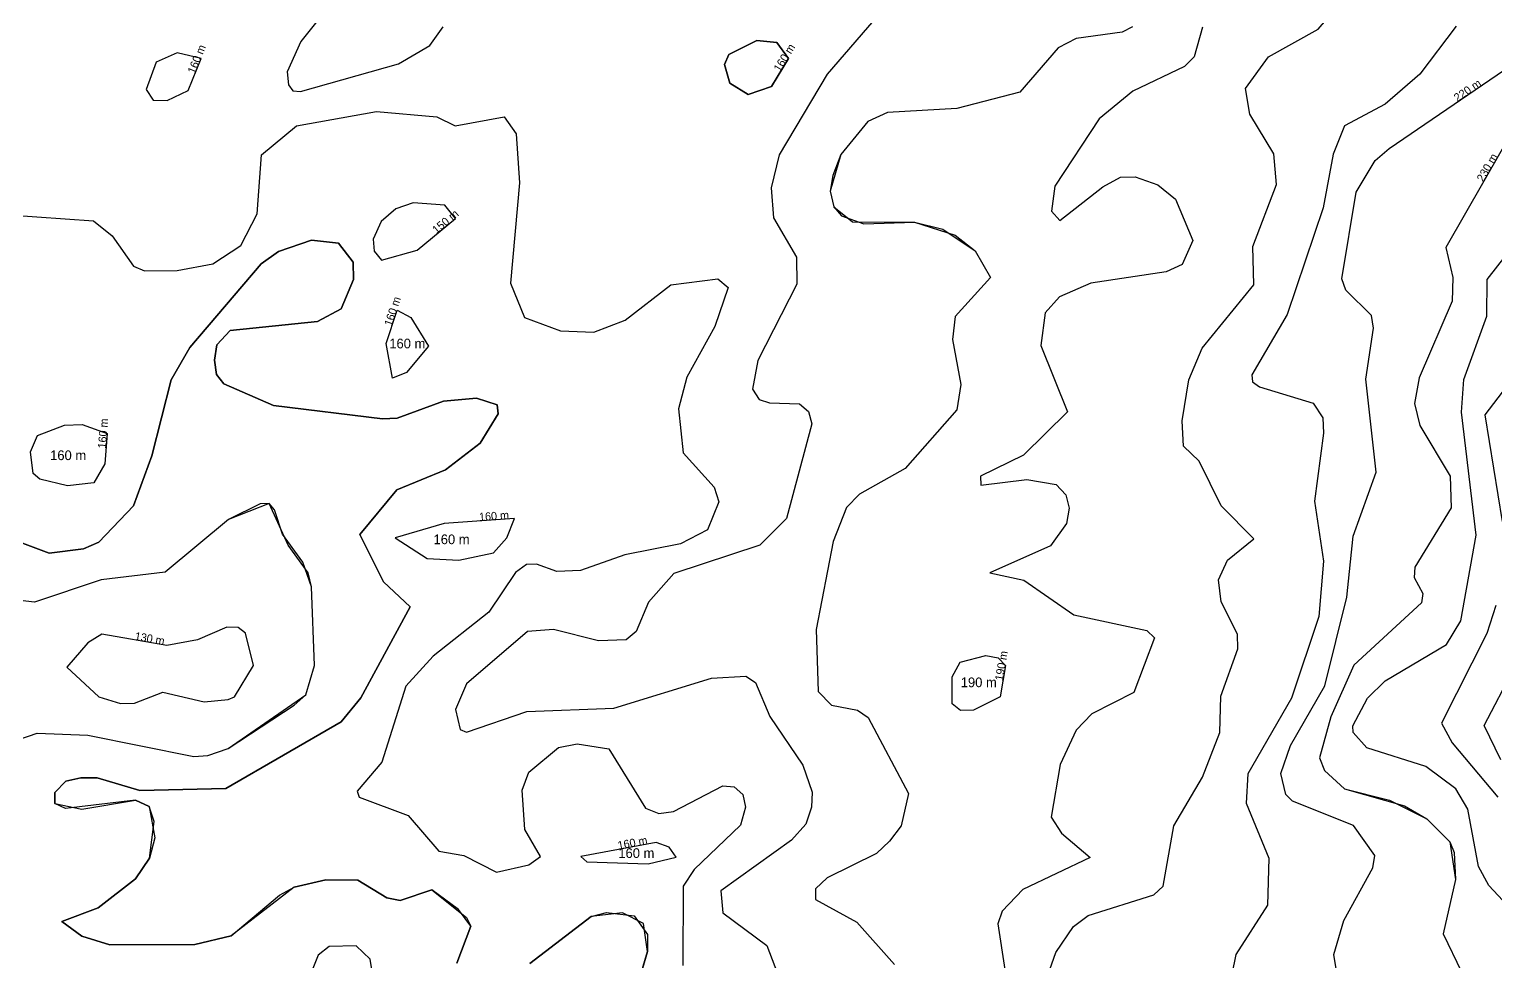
# Model space of a CAD drawing. Extents: x 120.7465 to 120.8269, y 14.0376 to 14.0711.
# Drawn here: x 120.75762 to 120.77333, y 14.05105 to 14.06103 of the extents above; entities that cross this region are included whole.
import ezdxf
from ezdxf.enums import TextEntityAlignment as Align

# ---------------------------------------------------------------- set-up
doc = ezdxf.new("R2010")
doc.units = 0
doc.header["$MEASUREMENT"] = 0
for name, color, linetype in [('Contour_Line_Intermediate', 7, 'Continuous'), ('Contour_Line_Major', 7, 'Continuous'), ('FEATURE_LABEL', 7, 'Continuous'), ('Iso-height_Area', 7, 'Continuous')]:
    doc.layers.add(name, color=color, linetype=linetype)

msp = doc.modelspace()

# ---------------------------------------------------------------- linework, layer by layer
at = {"layer": 'Contour_Line_Intermediate', "color": 36}
for points in [[(120.760904, 14.06137), (120.760532, 14.060897), (120.760386, 14.060573), (120.760397, 14.060436), (120.760445, 14.06037), (120.760528, 14.060364), (120.761575, 14.060658), (120.761914, 14.060855), (120.762054, 14.061055)], [(120.766783, 14.06126), (120.766168, 14.06055), (120.765654, 14.059687), (120.765568, 14.059333), (120.765591, 14.059009), (120.765838, 14.05859), (120.765843, 14.058299), (120.765425, 14.057484), (120.765367, 14.057177), (120.765439, 14.057067), (120.765549, 14.057031), (120.76587, 14.05702), (120.765967, 14.056939), (120.766002, 14.056806), (120.765732, 14.055792), (120.765447, 14.055505), (120.764525, 14.055203), (120.764255, 14.054896), (120.764123, 14.054582), (120.764014, 14.054492), (120.763717, 14.054481), (120.763237, 14.054603), (120.762959, 14.054582), (120.762305, 14.054023), (120.762187, 14.053746), (120.762238, 14.053532), (120.762306, 14.053505), (120.76295, 14.053726), (120.763883, 14.053761), (120.76493, 14.054083), (120.765298, 14.054103), (120.765399, 14.054035), (120.765552, 14.053672), (120.765907, 14.05315), (120.766006, 14.052863), (120.765999, 14.052703), (120.765938, 14.052519), (120.765784, 14.052347), (120.76503, 14.051807), (120.76505, 14.051569), (120.765521, 14.051221), (120.765665, 14.050847)], [(120.768362, 14.050429), (120.768618, 14.051146), (120.768804, 14.051425), (120.768962, 14.051542), (120.769664, 14.051764), (120.769764, 14.051856), (120.769881, 14.052502), (120.770187, 14.053023), (120.770373, 14.053502), (120.770383, 14.053891), (120.770567, 14.054396), (120.770561, 14.054555), (120.770386, 14.054899), (120.770358, 14.055134), (120.770455, 14.055347), (120.770735, 14.055574), (120.770386, 14.055928), (120.770152, 14.056405), (120.769983, 14.056567), (120.769969, 14.056836), (120.770041, 14.057275), (120.770182, 14.057615), (120.770736, 14.058293), (120.770725, 14.058703), (120.770979, 14.059367), (120.77095, 14.059695), (120.770695, 14.060122), (120.770648, 14.060397), (120.770892, 14.060735), (120.771425, 14.061029), (120.771603, 14.061237)], [(120.769438, 14.061057), (120.769328, 14.060998), (120.768833, 14.06093), (120.768641, 14.06083), (120.768229, 14.060356), (120.767555, 14.060183), (120.766812, 14.06014), (120.766604, 14.060043), (120.766315, 14.05969), (120.7662, 14.059295), (120.766238, 14.059128), (120.766438, 14.058969), (120.767103, 14.058965), (120.767537, 14.058827), (120.767753, 14.058656), (120.767917, 14.058372), (120.767539, 14.057955), (120.76751, 14.057709), (120.767598, 14.057225), (120.767557, 14.056956), (120.767003, 14.056328), (120.766515, 14.056052), (120.766375, 14.055911), (120.76623, 14.055546), (120.76605, 14.054602), (120.76607, 14.05394), (120.766213, 14.053795), (120.766493, 14.053741), (120.766606, 14.05366), (120.767037, 14.052847), (120.766961, 14.052503), (120.766836, 14.052336), (120.766695, 14.052204), (120.766166, 14.051946), (120.766042, 14.051828), (120.766044, 14.051713), (120.766485, 14.051472), (120.766888, 14.051016)], [(120.770188, 14.061052), (120.770097, 14.060736), (120.769993, 14.060632), (120.769442, 14.060367), (120.769082, 14.060071), (120.768606, 14.05935), (120.768569, 14.059082), (120.76866, 14.058982), (120.76912, 14.059341), (120.769308, 14.059447), (120.769466, 14.05945), (120.769707, 14.059365), (120.769898, 14.059212), (120.770082, 14.058767), (120.769969, 14.05851), (120.769797, 14.058434), (120.768991, 14.05831), (120.768654, 14.058165), (120.768501, 14.057993), (120.768454, 14.057643), (120.76874, 14.056934), (120.768269, 14.05647), (120.76781, 14.056247), (120.767812, 14.05615), (120.768307, 14.05621), (120.768619, 14.056155), (120.768724, 14.056046), (120.76876, 14.055903), (120.768731, 14.055738), (120.76856, 14.055498), (120.767909, 14.055211), (120.768273, 14.055133), (120.768808, 14.054759), (120.769592, 14.054592), (120.769674, 14.054513), (120.769452, 14.053928), (120.769001, 14.053701), (120.768833, 14.053527), (120.768663, 14.053159), (120.768567, 14.052593), (120.768676, 14.052423), (120.768985, 14.052163), (120.768262, 14.051822), (120.768042, 14.051588), (120.767995, 14.051452), (120.768069, 14.050965)], [(120.772904, 14.061064), (120.772513, 14.060548), (120.772143, 14.060228), (120.771709, 14.059996), (120.771588, 14.059693), (120.771478, 14.059119), (120.771094, 14.057977), (120.770717, 14.057331), (120.770722, 14.057254), (120.770796, 14.057202), (120.771373, 14.057026), (120.771474, 14.056871), (120.771481, 14.056707), (120.771387, 14.055979), (120.771483, 14.055336), (120.771432, 14.054743), (120.77114, 14.05387), (120.770674, 14.053059), (120.770655, 14.052744), (120.770898, 14.052155), (120.770884, 14.051652), (120.770545, 14.051125), (120.770417, 14.050492)], [(120.765753, 14.060715), (120.76557, 14.060417), (120.765322, 14.060332), (120.765126, 14.060451), (120.765068, 14.060651), (120.765116, 14.060759), (120.765415, 14.060908), (120.765629, 14.060889), (120.765753, 14.060715)], [(120.759464, 14.060715), (120.759206, 14.060777), (120.758982, 14.060676), (120.758876, 14.060383), (120.75895, 14.060269), (120.759099, 14.060266), (120.759324, 14.060375), (120.759464, 14.060715)], [(120.771669, 14.050667), (120.771592, 14.051126), (120.771699, 14.051489), (120.77201, 14.052052), (120.772033, 14.052183), (120.771804, 14.052504), (120.77115, 14.052765), (120.771081, 14.052837), (120.771026, 14.053061), (120.771129, 14.053361), (120.771496, 14.054001), (120.771731, 14.054949), (120.771799, 14.055602), (120.772048, 14.056289), (120.771937, 14.057285), (120.772019, 14.057831), (120.771995, 14.057967), (120.771721, 14.058237), (120.77168, 14.058356), (120.771833, 14.059284), (120.772035, 14.059625), (120.772185, 14.059752), (120.773646, 14.060747)], [(120.7574, 14.059043), (120.758311, 14.058977), (120.758512, 14.058819), (120.758739, 14.058495), (120.758855, 14.058443), (120.759208, 14.058448), (120.759588, 14.05852), (120.759888, 14.058713), (120.760064, 14.059053), (120.76011, 14.059687), (120.760483, 14.059995), (120.761341, 14.060148), (120.761986, 14.060091), (120.762183, 14.059997), (120.762708, 14.060093), (120.762838, 14.059911), (120.762871, 14.059385), (120.762775, 14.058313), (120.762925, 14.057945), (120.763313, 14.057802), (120.763668, 14.057787), (120.764004, 14.057915), (120.764493, 14.058295), (120.764998, 14.058358), (120.765106, 14.058266), (120.764966, 14.057847), (120.764664, 14.057304), (120.764574, 14.056966), (120.764626, 14.056495), (120.764958, 14.056127), (120.765008, 14.055969), (120.764886, 14.055669), (120.764597, 14.05552), (120.763999, 14.055404), (120.763525, 14.055237), (120.763271, 14.055224), (120.763056, 14.055304), (120.762946, 14.055299), (120.762831, 14.055214), (120.762545, 14.054789), (120.761948, 14.054319), (120.761655, 14.053996), (120.761397, 14.053185), (120.761134, 14.052873), (120.761154, 14.05281), (120.761679, 14.052612), (120.762007, 14.05223), (120.762276, 14.052186), (120.762627, 14.052005), (120.762972, 14.052083), (120.763098, 14.052174), (120.762931, 14.052461), (120.762902, 14.052884), (120.762974, 14.053076), (120.763291, 14.05334), (120.763491, 14.053378), (120.763828, 14.053327), (120.764221, 14.052692), (120.764363, 14.052634), (120.764521, 14.052655), (120.765049, 14.05293), (120.765172, 14.052918), (120.765265, 14.052838), (120.765293, 14.052701), (120.765238, 14.052509), (120.764742, 14.052034), (120.764626, 14.051855), (120.76462, 14.051005)], [(120.773592, 14.060087), (120.772794, 14.058692), (120.772867, 14.058372), (120.77286, 14.058119), (120.772506, 14.057297), (120.772458, 14.057024), (120.772515, 14.056786), (120.77284, 14.056247), (120.77285, 14.055905), (120.772461, 14.05527), (120.772453, 14.05516), (120.772548, 14.054989), (120.772531, 14.05489), (120.771806, 14.054223), (120.771563, 14.053669), (120.771441, 14.053229), (120.771495, 14.053093), (120.771707, 14.052899), (120.772351, 14.052716), (120.772588, 14.052577), (120.772837, 14.052331), (120.772895, 14.051926), (120.772766, 14.051345), (120.772959, 14.050938)], [(120.762187, 14.059005), (120.762072, 14.059146), (120.761734, 14.059173), (120.761547, 14.059107), (120.76139, 14.058972), (120.761306, 14.058782), (120.761315, 14.058653), (120.761393, 14.058557), (120.761778, 14.058665), (120.762187, 14.059005)], [(120.757437, 14.05557), (120.757835, 14.055421), (120.758202, 14.055467), (120.758368, 14.055539), (120.758738, 14.055927), (120.758936, 14.056464), (120.759142, 14.057278), (120.759343, 14.057621), (120.760105, 14.058517), (120.760293, 14.058649), (120.760645, 14.058772), (120.760934, 14.058741), (120.761092, 14.058537), (120.761096, 14.058352), (120.760961, 14.058035), (120.760708, 14.057901), (120.759774, 14.057806), (120.759631, 14.05765), (120.759606, 14.057486), (120.759629, 14.057332), (120.759707, 14.057235), (120.760237, 14.057), (120.761406, 14.056858), (120.761563, 14.056866), (120.762058, 14.057049), (120.762412, 14.057082), (120.762634, 14.057009), (120.762645, 14.056911), (120.762453, 14.0566), (120.762081, 14.056312), (120.76156, 14.056098), (120.761162, 14.05562), (120.761416, 14.055113), (120.761703, 14.054847), (120.761172, 14.053873), (120.760963, 14.053614), (120.759726, 14.052902), (120.758807, 14.052881), (120.758351, 14.053016), (120.758174, 14.053017), (120.758014, 14.052981), (120.757897, 14.052859), (120.757897, 14.052741), (120.758184, 14.052679), (120.75876, 14.052777), (120.758908, 14.05271), (120.758966, 14.052374), (120.758909, 14.052157), (120.758761, 14.051936), (120.75836, 14.051624), (120.75797, 14.051476), (120.758185, 14.051319), (120.758485, 14.051229), (120.759394, 14.05123), (120.759784, 14.051324), (120.760304, 14.05176), (120.760458, 14.051847), (120.7608, 14.051925), (120.761143, 14.051919), (120.761451, 14.05173), (120.761593, 14.051703), (120.761934, 14.051818), (120.762305, 14.051521), (120.762352, 14.051427), (120.762202, 14.05103)], [(120.773656, 14.051432), (120.773254, 14.051862), (120.773142, 14.052066), (120.773027, 14.052679), (120.772901, 14.052897), (120.772577, 14.053138), (120.771946, 14.053336), (120.7718, 14.0535), (120.771798, 14.053573), (120.771955, 14.05387), (120.772142, 14.054055), (120.7728, 14.054444), (120.772954, 14.054696), (120.773118, 14.055614), (120.77296, 14.056931), (120.772985, 14.057281), (120.773231, 14.057958), (120.773235, 14.058352), (120.773553, 14.058757)], [(120.761899, 14.057637), (120.761662, 14.057355), (120.761511, 14.057295), (120.761444, 14.057664), (120.761563, 14.058024), (120.761709, 14.057944), (120.761899, 14.057637)], [(120.758456, 14.056701), (120.758431, 14.056378), (120.758315, 14.056174), (120.758031, 14.056141), (120.757735, 14.056213), (120.757666, 14.056275), (120.757636, 14.056504), (120.757709, 14.05668), (120.758, 14.056792), (120.758189, 14.056798), (120.758456, 14.056701)], [(120.757316, 14.05336), (120.757708, 14.053494), (120.758249, 14.053473), (120.759384, 14.053245), (120.759534, 14.053254), (120.759751, 14.053328), (120.760583, 14.053905), (120.760678, 14.05422), (120.760646, 14.05506), (120.760553, 14.055323), (120.760336, 14.055623), (120.76025, 14.055886), (120.760193, 14.055954), (120.760097, 14.05595), (120.759757, 14.055782), (120.759077, 14.055219), (120.758391, 14.055135), (120.757679, 14.054897), (120.756913, 14.054985)], [(120.762819, 14.055791), (120.762066, 14.055739), (120.761542, 14.055586), (120.761884, 14.055363), (120.762223, 14.055347), (120.762593, 14.055424), (120.762737, 14.055586), (120.762819, 14.055791)], [(120.773383, 14.053208), (120.773203, 14.053577), (120.773837, 14.05479)], [(120.760025, 14.054217), (120.759937, 14.054563), (120.75986, 14.054626), (120.759737, 14.054628), (120.759425, 14.054493), (120.759096, 14.054432), (120.758399, 14.054555), (120.758249, 14.054461), (120.758025, 14.054199), (120.758368, 14.053882), (120.758598, 14.053811), (120.758748, 14.053815), (120.759054, 14.053932), (120.759494, 14.053831), (120.759751, 14.053853), (120.759822, 14.053882), (120.760025, 14.054217)], [(120.768077, 14.054217), (120.768019, 14.053883), (120.767736, 14.053741), (120.767594, 14.053735), (120.767505, 14.053809), (120.767506, 14.054097), (120.767592, 14.054255), (120.767866, 14.054327), (120.768, 14.0543), (120.768077, 14.054217)], [(120.764549, 14.052165), (120.764475, 14.052272), (120.764336, 14.052325), (120.763531, 14.052172), (120.763594, 14.052116), (120.76425, 14.052094), (120.764549, 14.052165)], [(120.762984, 14.051029), (120.763641, 14.051532), (120.763803, 14.051575), (120.764102, 14.05154), (120.764245, 14.051337), (120.764244, 14.051157), (120.764048, 14.050489)], [(120.761348, 14.050622), (120.761272, 14.051075), (120.761122, 14.051216), (120.760836, 14.051209), (120.760717, 14.051119), (120.76061, 14.050849)]]:
    msp.add_lwpolyline(points, dxfattribs=at)
at = {"layer": 'Contour_Line_Major', "color": 36}
for points in [[(120.768362, 14.050429), (120.768618, 14.051146), (120.768804, 14.051425), (120.768962, 14.051542), (120.769664, 14.051764), (120.769764, 14.051856), (120.769881, 14.052502), (120.770187, 14.053023), (120.770373, 14.053502), (120.770383, 14.053891), (120.770567, 14.054396), (120.770561, 14.054555), (120.770386, 14.054899), (120.770358, 14.055134), (120.770455, 14.055347), (120.770735, 14.055574), (120.770386, 14.055928), (120.770152, 14.056405), (120.769983, 14.056567), (120.769969, 14.056836), (120.770041, 14.057275), (120.770182, 14.057615), (120.770736, 14.058293), (120.770725, 14.058703), (120.770979, 14.059367), (120.77095, 14.059695), (120.770695, 14.060122), (120.770648, 14.060397), (120.770892, 14.060735), (120.771425, 14.061029), (120.771603, 14.061237)], [(120.762187, 14.059005), (120.762072, 14.059146), (120.761734, 14.059173), (120.761547, 14.059107), (120.76139, 14.058972), (120.761306, 14.058782), (120.761315, 14.058653), (120.761393, 14.058557), (120.761778, 14.058665), (120.762187, 14.059005)], [(120.757437, 14.05557), (120.757835, 14.055421), (120.758202, 14.055467), (120.758368, 14.055539), (120.758738, 14.055927), (120.758936, 14.056464), (120.759142, 14.057278), (120.759343, 14.057621), (120.760105, 14.058517), (120.760293, 14.058649), (120.760645, 14.058772), (120.760934, 14.058741), (120.761092, 14.058537), (120.761096, 14.058352), (120.760961, 14.058035), (120.760708, 14.057901), (120.759774, 14.057806), (120.759631, 14.05765), (120.759606, 14.057486), (120.759629, 14.057332), (120.759707, 14.057235), (120.760237, 14.057), (120.761406, 14.056858), (120.761563, 14.056866), (120.762058, 14.057049), (120.762412, 14.057082), (120.762634, 14.057009), (120.762645, 14.056911), (120.762453, 14.0566), (120.762081, 14.056312), (120.76156, 14.056098), (120.761162, 14.05562), (120.761416, 14.055113), (120.761703, 14.054847), (120.761172, 14.053873), (120.760963, 14.053614), (120.759726, 14.052902), (120.758807, 14.052881), (120.758351, 14.053016), (120.758174, 14.053017), (120.758014, 14.052981), (120.757897, 14.052859), (120.757897, 14.052741), (120.758184, 14.052679), (120.75876, 14.052777), (120.758908, 14.05271), (120.758966, 14.052374), (120.758909, 14.052157), (120.758761, 14.051936), (120.75836, 14.051624), (120.75797, 14.051476), (120.758185, 14.051319), (120.758485, 14.051229), (120.759394, 14.05123), (120.759784, 14.051324), (120.760304, 14.05176), (120.760458, 14.051847), (120.7608, 14.051925), (120.761143, 14.051919), (120.761451, 14.05173), (120.761593, 14.051703), (120.761934, 14.051818), (120.762305, 14.051521), (120.762352, 14.051427), (120.762202, 14.05103)], [(120.773444, 14.057206), (120.773212, 14.056901), (120.773395, 14.05576)], [(120.773444, 14.057206), (120.773212, 14.056901), (120.773395, 14.05576)], [(120.773329, 14.054862), (120.773231, 14.054561), (120.772746, 14.053601), (120.77286, 14.053391), (120.773349, 14.052809)], [(120.773329, 14.054862), (120.773231, 14.054561), (120.772746, 14.053601), (120.77286, 14.053391), (120.773349, 14.052809)], [(120.762984, 14.051029), (120.763641, 14.051532), (120.763803, 14.051575), (120.764102, 14.05154), (120.764245, 14.051337), (120.764244, 14.051157), (120.764048, 14.050489)]]:
    msp.add_lwpolyline(points, dxfattribs=at)
at = {"layer": 'Iso-height_Area', "color": 100}
for points in [[(120.760904, 14.06137, 170), (120.760532, 14.060897, 170), (120.760386, 14.060573, 170), (120.760397, 14.060436, 170), (120.760445, 14.06037, 170), (120.760528, 14.060364, 170), (120.761575, 14.060658, 170), (120.761914, 14.060855, 170), (120.762054, 14.061055, 170)], [(120.766783, 14.06126, 170), (120.766168, 14.06055, 170), (120.765654, 14.059687, 170), (120.765568, 14.059333, 170), (120.765591, 14.059009, 170), (120.765838, 14.05859, 170), (120.765843, 14.058299, 170), (120.765425, 14.057484, 170), (120.765367, 14.057177, 170), (120.765439, 14.057067, 170), (120.765549, 14.057031, 170), (120.76587, 14.05702, 170), (120.765967, 14.056939, 170), (120.766002, 14.056806, 170), (120.765732, 14.055792, 170), (120.765447, 14.055505, 170), (120.764525, 14.055203, 170), (120.764255, 14.054896, 170), (120.764123, 14.054582, 170), (120.764014, 14.054492, 170), (120.763717, 14.054481, 170), (120.763237, 14.054603, 170), (120.762959, 14.054582, 170), (120.762305, 14.054023, 170), (120.762187, 14.053746, 170), (120.762238, 14.053532, 170), (120.762306, 14.053505, 170), (120.76295, 14.053726, 170), (120.763883, 14.053761, 170), (120.76493, 14.054083, 170), (120.765298, 14.054103, 170), (120.765399, 14.054035, 170), (120.765552, 14.053672, 170), (120.765907, 14.05315, 170), (120.766006, 14.052863, 170), (120.765999, 14.052703, 170), (120.765938, 14.052519, 170), (120.765784, 14.052347, 170), (120.76503, 14.051807, 170), (120.76505, 14.051569, 170), (120.765521, 14.051221, 170), (120.765665, 14.050847, 170)], [(120.769438, 14.061057, 180), (120.769328, 14.060998, 180), (120.768833, 14.06093, 180), (120.768641, 14.06083, 180), (120.768229, 14.060356, 180), (120.767555, 14.060183, 180), (120.766812, 14.06014, 180), (120.766604, 14.060043, 180), (120.766315, 14.05969, 180), (120.766227, 14.059463, 180), (120.7662, 14.059295, 180), (120.766238, 14.059128, 180), (120.766321, 14.059033, 180), (120.76656, 14.058947, 180), (120.767103, 14.058965, 180), (120.767407, 14.058891, 180), (120.767753, 14.058656, 180), (120.767917, 14.058372, 180), (120.767539, 14.057955, 180), (120.76751, 14.057709, 180), (120.767598, 14.057225, 180), (120.767557, 14.056956, 180), (120.767003, 14.056328, 180), (120.766515, 14.056052, 180), (120.766375, 14.055911, 180), (120.76623, 14.055546, 180), (120.76605, 14.054602, 180), (120.76607, 14.05394, 180), (120.766213, 14.053795, 180), (120.766493, 14.053741, 180), (120.766606, 14.05366, 180), (120.767037, 14.052847, 180), (120.766961, 14.052503, 180), (120.766836, 14.052336, 180), (120.766695, 14.052204, 180), (120.766166, 14.051946, 180), (120.766042, 14.051828, 180), (120.766044, 14.051713, 180), (120.766485, 14.051472, 180), (120.766888, 14.051016, 180)], [(120.770188, 14.061052, 190), (120.770097, 14.060736, 190), (120.769993, 14.060632, 190), (120.769442, 14.060367, 190), (120.769082, 14.060071, 190), (120.768606, 14.05935, 190), (120.768569, 14.059082, 190), (120.76866, 14.058982, 190), (120.76912, 14.059341, 190), (120.769308, 14.059447, 190), (120.769466, 14.05945, 190), (120.769707, 14.059365, 190), (120.769898, 14.059212, 190), (120.770082, 14.058767, 190), (120.769969, 14.05851, 190), (120.769797, 14.058434, 190), (120.768991, 14.05831, 190), (120.768654, 14.058165, 190), (120.768501, 14.057993, 190), (120.768454, 14.057643, 190), (120.76874, 14.056934, 190), (120.768269, 14.05647, 190), (120.76781, 14.056247, 190), (120.767812, 14.05615, 190), (120.768307, 14.05621, 190), (120.768619, 14.056155, 190), (120.768724, 14.056046, 190), (120.76876, 14.055903, 190), (120.768731, 14.055738, 190), (120.76856, 14.055498, 190), (120.767909, 14.055211, 190), (120.768273, 14.055133, 190), (120.768808, 14.054759, 190), (120.769592, 14.054592, 190), (120.769674, 14.054513, 190), (120.769452, 14.053928, 190), (120.769001, 14.053701, 190), (120.768833, 14.053527, 190), (120.768663, 14.053159, 190), (120.768567, 14.052593, 190), (120.768676, 14.052423, 190), (120.768985, 14.052163, 190), (120.768262, 14.051822, 190), (120.768042, 14.051588, 190), (120.767995, 14.051452, 190), (120.768069, 14.050965, 190)], [(120.7574, 14.059043, 160), (120.758311, 14.058977, 160), (120.758512, 14.058819, 160), (120.758739, 14.058495, 160), (120.758855, 14.058443, 160), (120.759208, 14.058448, 160), (120.759588, 14.05852, 160), (120.759888, 14.058713, 160), (120.760064, 14.059053, 160), (120.76011, 14.059687, 160), (120.760483, 14.059995, 160), (120.761341, 14.060148, 160), (120.761986, 14.060091, 160), (120.762183, 14.059997, 160), (120.762708, 14.060093, 160), (120.762838, 14.059911, 160), (120.762871, 14.059385, 160), (120.762775, 14.058313, 160), (120.762925, 14.057945, 160), (120.763313, 14.057802, 160), (120.763668, 14.057787, 160), (120.764004, 14.057915, 160), (120.764493, 14.058295, 160), (120.764998, 14.058358, 160), (120.765106, 14.058266, 160), (120.764966, 14.057847, 160), (120.764664, 14.057304, 160), (120.764574, 14.056966, 160), (120.764626, 14.056495, 160), (120.764958, 14.056127, 160), (120.765008, 14.055969, 160), (120.764886, 14.055669, 160), (120.764597, 14.05552, 160), (120.763999, 14.055404, 160), (120.763525, 14.055237, 160), (120.763271, 14.055224, 160), (120.763056, 14.055304, 160), (120.762946, 14.055299, 160), (120.762831, 14.055214, 160), (120.762545, 14.054789, 160), (120.761948, 14.054319, 160), (120.761655, 14.053996, 160), (120.761397, 14.053185, 160), (120.761134, 14.052873, 160), (120.761154, 14.05281, 160), (120.761679, 14.052612, 160), (120.762007, 14.05223, 160), (120.762276, 14.052186, 160), (120.762627, 14.052005, 160), (120.762972, 14.052083, 160), (120.763098, 14.052174, 160), (120.762931, 14.052461, 160), (120.762902, 14.052884, 160), (120.762974, 14.053076, 160), (120.763291, 14.05334, 160), (120.763491, 14.053378, 160), (120.763828, 14.053327, 160), (120.764221, 14.052692, 160), (120.764363, 14.052634, 160), (120.764521, 14.052655, 160), (120.765049, 14.05293, 160), (120.765172, 14.052918, 160), (120.765265, 14.052838, 160), (120.765293, 14.052701, 160), (120.765238, 14.052509, 160), (120.764742, 14.052034, 160), (120.764626, 14.051855, 160), (120.76462, 14.051005, 160)]]:
    msp.add_polyline3d(points, dxfattribs=at)
at = {"layer": 'Iso-height_Area', "color": 3}
for points in [[(120.768362, 14.050429, 200), (120.768618, 14.051146, 200), (120.768804, 14.051425, 200), (120.768962, 14.051542, 200), (120.769664, 14.051764, 200), (120.769764, 14.051856, 200), (120.769881, 14.052502, 200), (120.770187, 14.053023, 200), (120.770373, 14.053502, 200), (120.770383, 14.053891, 200), (120.770567, 14.054396, 200), (120.770561, 14.054555, 200), (120.770386, 14.054899, 200), (120.770358, 14.055134, 200), (120.770455, 14.055347, 200), (120.770735, 14.055574, 200), (120.770386, 14.055928, 200), (120.770152, 14.056405, 200), (120.769983, 14.056567, 200), (120.769969, 14.056836, 200), (120.770041, 14.057275, 200), (120.770182, 14.057615, 200), (120.770736, 14.058293, 200), (120.770725, 14.058703, 200), (120.770979, 14.059367, 200), (120.77095, 14.059695, 200), (120.770695, 14.060122, 200), (120.770648, 14.060397, 200), (120.770892, 14.060735, 200), (120.771425, 14.061029, 200), (120.771603, 14.061237, 200)], [(120.768362, 14.050429, 200), (120.768618, 14.051146, 200), (120.768804, 14.051425, 200), (120.768962, 14.051542, 200), (120.769664, 14.051764, 200), (120.769764, 14.051856, 200), (120.769881, 14.052502, 200), (120.770187, 14.053023, 200), (120.770373, 14.053502, 200), (120.770383, 14.053891, 200), (120.770567, 14.054396, 200), (120.770561, 14.054555, 200), (120.770386, 14.054899, 200), (120.770358, 14.055134, 200), (120.770455, 14.055347, 200), (120.770735, 14.055574, 200), (120.770386, 14.055928, 200), (120.770152, 14.056405, 200), (120.769983, 14.056567, 200), (120.769969, 14.056836, 200), (120.770041, 14.057275, 200), (120.770182, 14.057615, 200), (120.770736, 14.058293, 200), (120.770725, 14.058703, 200), (120.770979, 14.059367, 200), (120.77095, 14.059695, 200), (120.770695, 14.060122, 200), (120.770648, 14.060397, 200), (120.770892, 14.060735, 200), (120.771425, 14.061029, 200), (120.771603, 14.061237, 200)], [(120.772904, 14.061064, 210), (120.772513, 14.060548, 210), (120.772143, 14.060228, 210), (120.771709, 14.059996, 210), (120.771588, 14.059693, 210), (120.771478, 14.059119, 210), (120.771094, 14.057977, 210), (120.770717, 14.057331, 210), (120.770722, 14.057254, 210), (120.770796, 14.057202, 210), (120.771373, 14.057026, 210), (120.771474, 14.056871, 210), (120.771481, 14.056707, 210), (120.771387, 14.055979, 210), (120.771483, 14.055336, 210), (120.771432, 14.054743, 210), (120.77114, 14.05387, 210), (120.770674, 14.053059, 210), (120.770655, 14.052744, 210), (120.770898, 14.052155, 210), (120.770884, 14.051652, 210), (120.770545, 14.051125, 210), (120.770417, 14.050492, 210)], [(120.771669, 14.050667, 220), (120.771592, 14.051126, 220), (120.771699, 14.051489, 220), (120.77201, 14.052052, 220), (120.772033, 14.052183, 220), (120.771804, 14.052504, 220), (120.77115, 14.052765, 220), (120.771081, 14.052837, 220), (120.771026, 14.053061, 220), (120.771129, 14.053361, 220), (120.771496, 14.054001, 220), (120.771731, 14.054949, 220), (120.771799, 14.055602, 220), (120.772048, 14.056289, 220), (120.771937, 14.057285, 220), (120.772019, 14.057831, 220), (120.771995, 14.057967, 220), (120.771721, 14.058237, 220), (120.77168, 14.058356, 220), (120.771833, 14.059284, 220), (120.772035, 14.059625, 220), (120.772185, 14.059752, 220), (120.773646, 14.060747, 220)], [(120.773592, 14.060087, 230), (120.772794, 14.058692, 230), (120.772867, 14.058372, 230), (120.77286, 14.058119, 230), (120.772506, 14.057297, 230), (120.772458, 14.057024, 230), (120.772515, 14.056786, 230), (120.77284, 14.056247, 230), (120.77285, 14.055905, 230), (120.772461, 14.05527, 230), (120.772453, 14.05516, 230), (120.772548, 14.054989, 230), (120.772531, 14.05489, 230), (120.771806, 14.054223, 230), (120.771563, 14.053669, 230), (120.771441, 14.053229, 230), (120.771495, 14.053093, 230), (120.771707, 14.052899, 230), (120.772189, 14.052776, 230), (120.772588, 14.052577, 230), (120.772837, 14.052331, 230), (120.772883, 14.052215, 230), (120.772895, 14.051926, 230), (120.772766, 14.051345, 230), (120.772959, 14.050938, 230)], [(120.773656, 14.051432, 240), (120.773254, 14.051862, 240), (120.773142, 14.052066, 240), (120.773027, 14.052679, 240), (120.772901, 14.052897, 240), (120.772577, 14.053138, 240), (120.771946, 14.053336, 240), (120.7718, 14.0535, 240), (120.771798, 14.053573, 240), (120.771955, 14.05387, 240), (120.772142, 14.054055, 240), (120.7728, 14.054444, 240), (120.772954, 14.054696, 240), (120.773118, 14.055614, 240), (120.77296, 14.056931, 240), (120.772985, 14.057281, 240), (120.773231, 14.057958, 240), (120.773235, 14.058352, 240), (120.773553, 14.058757, 240)], [(120.773444, 14.057206, 250), (120.773212, 14.056901, 250), (120.773395, 14.05576, 250)], [(120.773444, 14.057206, 250), (120.773212, 14.056901, 250), (120.773395, 14.05576, 250)], [(120.773329, 14.054862, 250), (120.773231, 14.054561, 250), (120.772746, 14.053601, 250), (120.77286, 14.053391, 250), (120.773349, 14.052809, 250)], [(120.773329, 14.054862, 250), (120.773231, 14.054561, 250), (120.772746, 14.053601, 250), (120.77286, 14.053391, 250), (120.773349, 14.052809, 250)]]:
    msp.add_polyline3d(points, dxfattribs=at)
at = {"layer": 'Iso-height_Area', "color": 100}
for points in [[(120.765753, 14.060715, 0), (120.765629, 14.060889, 0), (120.765415, 14.060908, 0), (120.765116, 14.060759, 0), (120.765068, 14.060651, 0), (120.765126, 14.060451, 0), (120.765322, 14.060332, 0), (120.76557, 14.060417, 0), (120.765753, 14.060715, 0)], [(120.759464, 14.060715, 0), (120.759206, 14.060777, 0), (120.758982, 14.060676, 0), (120.758876, 14.060383, 0), (120.75895, 14.060269, 0), (120.759099, 14.060266, 0), (120.759324, 14.060375, 0), (120.759464, 14.060715, 0)], [(120.761899, 14.057637, 160), (120.761662, 14.057355, 160), (120.761511, 14.057295, 160), (120.761444, 14.057664, 160), (120.761563, 14.058024, 160), (120.761709, 14.057944, 160), (120.761899, 14.057637, 160)], [(120.758456, 14.056701, 160), (120.758431, 14.056378, 160), (120.758315, 14.056174, 160), (120.758031, 14.056141, 160), (120.757735, 14.056213, 160), (120.757666, 14.056275, 160), (120.757636, 14.056504, 160), (120.757709, 14.05668, 160), (120.758, 14.056792, 160), (120.758189, 14.056798, 160), (120.758456, 14.056701, 160)], [(120.762819, 14.055791, 160), (120.762066, 14.055739, 160), (120.761542, 14.055586, 160), (120.761884, 14.055363, 160), (120.762223, 14.055347, 160), (120.762593, 14.055424, 160), (120.762737, 14.055586, 160), (120.762819, 14.055791, 160)], [(120.768077, 14.054217, 190), (120.768019, 14.053883, 190), (120.767736, 14.053741, 190), (120.767594, 14.053735, 190), (120.767505, 14.053809, 190), (120.767506, 14.054097, 190), (120.767592, 14.054255, 190), (120.767866, 14.054327, 190), (120.768, 14.0543, 190), (120.768077, 14.054217, 190)], [(120.764549, 14.052165, 160), (120.764475, 14.052272, 160), (120.764336, 14.052325, 160), (120.763531, 14.052172, 160), (120.763594, 14.052116, 160), (120.76425, 14.052094, 160), (120.764549, 14.052165, 160)]]:
    msp.add_polyline3d(points, close=True, dxfattribs=at)
at = {"layer": 'Iso-height_Area', "color": 110}
for points in [[(120.762187, 14.059005, 0), (120.762072, 14.059146, 0), (120.761734, 14.059173, 0), (120.761547, 14.059107, 0), (120.76139, 14.058972, 0), (120.761306, 14.058782, 0), (120.761315, 14.058653, 0), (120.761393, 14.058557, 0), (120.761778, 14.058665, 0), (120.762187, 14.059005, 0)], [(120.762187, 14.059005, 0), (120.762072, 14.059146, 0), (120.761734, 14.059173, 0), (120.761547, 14.059107, 0), (120.76139, 14.058972, 0), (120.761306, 14.058782, 0), (120.761315, 14.058653, 0), (120.761393, 14.058557, 0), (120.761778, 14.058665, 0), (120.762187, 14.059005, 0)], [(120.760025, 14.054217, 0), (120.759937, 14.054563, 0), (120.75986, 14.054626, 0), (120.759737, 14.054628, 0), (120.759425, 14.054493, 0), (120.759096, 14.054432, 0), (120.758399, 14.054555, 0), (120.758249, 14.054461, 0), (120.758025, 14.054199, 0), (120.758368, 14.053882, 0), (120.758598, 14.053811, 0), (120.758748, 14.053815, 0), (120.759054, 14.053932, 0), (120.759494, 14.053831, 0), (120.759751, 14.053853, 0), (120.759822, 14.053882, 0), (120.760025, 14.054217, 0)]]:
    msp.add_polyline3d(points, close=True, dxfattribs=at)
for points in [[(120.762202, 14.05103, 150), (120.762352, 14.051427, 150), (120.762219, 14.051605, 150), (120.761934, 14.051818, 150), (120.761593, 14.051703, 150), (120.761451, 14.05173, 150), (120.761143, 14.051919, 150), (120.7608, 14.051925, 150), (120.760458, 14.051847, 150), (120.759784, 14.051324, 150), (120.759394, 14.05123, 150), (120.758485, 14.051229, 150), (120.758185, 14.051319, 150), (120.75797, 14.051476, 150), (120.75836, 14.051624, 150), (120.758761, 14.051936, 150), (120.758909, 14.052157, 150), (120.758959, 14.052549, 150), (120.758908, 14.05271, 150), (120.75876, 14.052777, 150), (120.758009, 14.052687, 150), (120.757897, 14.052741, 150), (120.757897, 14.052859, 150), (120.758014, 14.052981, 150), (120.758174, 14.053017, 150), (120.758351, 14.053016, 150), (120.758807, 14.052881, 150), (120.759726, 14.052902, 150), (120.760963, 14.053614, 150), (120.761172, 14.053873, 150), (120.761703, 14.054847, 150), (120.761416, 14.055113, 150), (120.761162, 14.05562, 150), (120.76156, 14.056098, 150), (120.762081, 14.056312, 150), (120.762453, 14.0566, 150), (120.762645, 14.056911, 150), (120.762634, 14.057009, 150), (120.762412, 14.057082, 150), (120.762058, 14.057049, 150), (120.761563, 14.056866, 150), (120.761406, 14.056858, 150), (120.760237, 14.057, 150), (120.759707, 14.057235, 150), (120.759629, 14.057332, 150), (120.759606, 14.057486, 150), (120.759631, 14.05765, 150), (120.759774, 14.057806, 150), (120.760708, 14.057901, 150), (120.760961, 14.058035, 150), (120.761096, 14.058352, 150), (120.761092, 14.058537, 150), (120.760934, 14.058741, 150), (120.760645, 14.058772, 150), (120.760293, 14.058649, 150), (120.760105, 14.058517, 150), (120.759343, 14.057621, 150), (120.759142, 14.057278, 150), (120.758936, 14.056464, 150), (120.758738, 14.055927, 150), (120.758368, 14.055539, 150), (120.758202, 14.055467, 150), (120.757835, 14.055421, 150), (120.757437, 14.05557, 150)], [(120.762202, 14.05103, 150), (120.762352, 14.051427, 150), (120.762219, 14.051605, 150), (120.761934, 14.051818, 150), (120.761593, 14.051703, 150), (120.761451, 14.05173, 150), (120.761143, 14.051919, 150), (120.7608, 14.051925, 150), (120.760458, 14.051847, 150), (120.759784, 14.051324, 150), (120.759394, 14.05123, 150), (120.758485, 14.051229, 150), (120.758185, 14.051319, 150), (120.75797, 14.051476, 150), (120.75836, 14.051624, 150), (120.758761, 14.051936, 150), (120.758909, 14.052157, 150), (120.758959, 14.052549, 150), (120.758908, 14.05271, 150), (120.75876, 14.052777, 150), (120.758009, 14.052687, 150), (120.757897, 14.052741, 150), (120.757897, 14.052859, 150), (120.758014, 14.052981, 150), (120.758174, 14.053017, 150), (120.758351, 14.053016, 150), (120.758807, 14.052881, 150), (120.759726, 14.052902, 150), (120.760963, 14.053614, 150), (120.761172, 14.053873, 150), (120.761703, 14.054847, 150), (120.761416, 14.055113, 150), (120.761162, 14.05562, 150), (120.76156, 14.056098, 150), (120.762081, 14.056312, 150), (120.762453, 14.0566, 150), (120.762645, 14.056911, 150), (120.762634, 14.057009, 150), (120.762412, 14.057082, 150), (120.762058, 14.057049, 150), (120.761563, 14.056866, 150), (120.761406, 14.056858, 150), (120.760237, 14.057, 150), (120.759707, 14.057235, 150), (120.759629, 14.057332, 150), (120.759606, 14.057486, 150), (120.759631, 14.05765, 150), (120.759774, 14.057806, 150), (120.760708, 14.057901, 150), (120.760961, 14.058035, 150), (120.761096, 14.058352, 150), (120.761092, 14.058537, 150), (120.760934, 14.058741, 150), (120.760645, 14.058772, 150), (120.760293, 14.058649, 150), (120.760105, 14.058517, 150), (120.759343, 14.057621, 150), (120.759142, 14.057278, 150), (120.758936, 14.056464, 150), (120.758738, 14.055927, 150), (120.758368, 14.055539, 150), (120.758202, 14.055467, 150), (120.757835, 14.055421, 150), (120.757437, 14.05557, 150)], [(120.757316, 14.05336, 140), (120.757708, 14.053494, 140), (120.758249, 14.053473, 140), (120.759384, 14.053245, 140), (120.759534, 14.053254, 140), (120.759751, 14.053328, 140), (120.760461, 14.053792, 140), (120.760583, 14.053905, 140), (120.760678, 14.05422, 140), (120.760646, 14.05506, 140), (120.760611, 14.055212, 140), (120.760396, 14.055506, 140), (120.760193, 14.055954, 140), (120.759757, 14.055782, 140), (120.759077, 14.055219, 140), (120.758391, 14.055135, 140), (120.757679, 14.054897, 140), (120.756913, 14.054985, 140)], [(120.764035, 14.050457, 150), (120.764244, 14.051157, 150), (120.7642, 14.051458, 150), (120.763976, 14.05157, 150), (120.763641, 14.051532, 150), (120.762984, 14.051029, 150)], [(120.764035, 14.050457, 150), (120.764244, 14.051157, 150), (120.7642, 14.051458, 150), (120.763976, 14.05157, 150), (120.763641, 14.051532, 150), (120.762984, 14.051029, 150)], [(120.761348, 14.050622, 140), (120.761272, 14.051075, 140), (120.761122, 14.051216, 140), (120.760836, 14.051209, 140), (120.760717, 14.051119, 140), (120.76061, 14.050849, 140)]]:
    msp.add_polyline3d(points, dxfattribs=at)
at = {"layer": 'Iso-height_Area', "color": 80}
msp.add_polyline3d([(120.773383, 14.053208, 260), (120.773203, 14.053577, 260), (120.773837, 14.05479, 260)], dxfattribs=at)

# ---------------------------------------------------------------- texts
at = {"layer": 'FEATURE_LABEL', "color": 18}
for s, rotation, p in [('160 m', 67.6, (120.759394, 14.060545)), ('160 m', 58.4, (120.765661, 14.060566)), ('220 m', 34.3, (120.772916, 14.06025)), ('230 m', 60.2, (120.773193, 14.059389)), ('150 m', 39.7, (120.761982, 14.058835)), ('150 m', 39.7, (120.761982, 14.058835)), ('160 m', 71.7, (120.761503, 14.057844)), ('160 m', 85.6, (120.758443, 14.056539)), ('160 m', 4, (120.762442, 14.055765)), ('130 m', 350, (120.758747, 14.054493)), ('190 m', 80.2, (120.768048, 14.05405)), ('160 m', 10.8, (120.763933, 14.052248))]:
    msp.add_text(s, height=0.0000865, rotation=rotation, dxfattribs=at).set_placement(p)
for s, p in [('160 m', (120.761671, 14.057665, 160)), ('160 m', (120.758039, 14.056469, 160)), ('160 m', (120.762145, 14.055569, 160)), ('190 m', (120.767791, 14.054038, 190)), ('160 m', (120.764124, 14.05221, 160))]:
    msp.add_text(s, height=0.0001038, dxfattribs=at).set_placement(p, align=Align.MIDDLE_CENTER)

doc.saveas('drawing.dxf')
